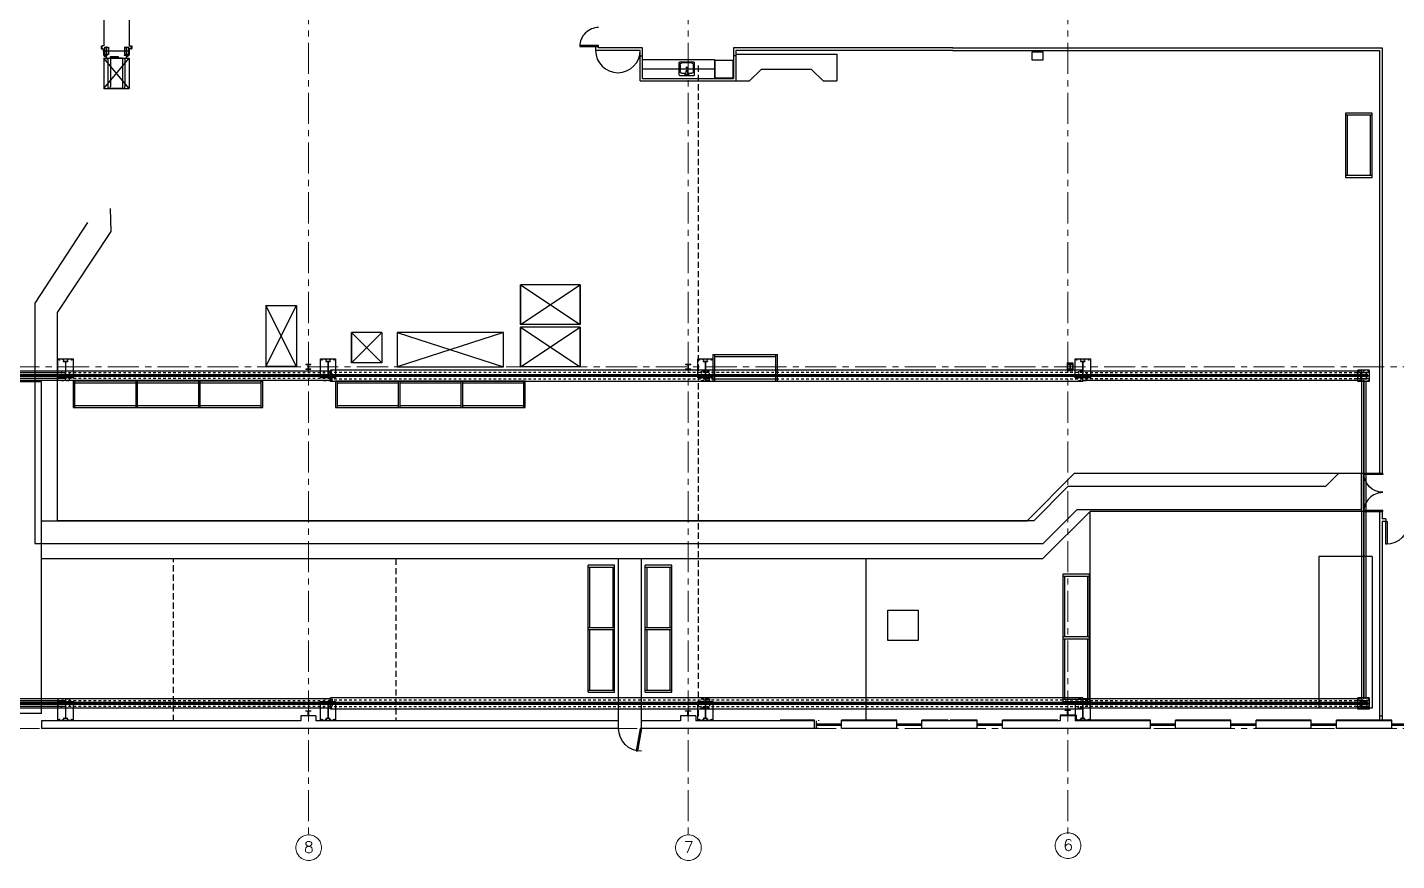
# Model space of a CAD drawing. Extents: x 159 to 306, y 156 to 232.
# Drawn here: x 188.7 to 243.7, y 156.3 to 189.8 of the extents above; entities that cross this region are included whole.
import ezdxf
from ezdxf.enums import TextEntityAlignment as Align

# ---------------------------------------------------------------- set-up
doc = ezdxf.new("R2010")
doc.units = 0
doc.header["$MEASUREMENT"] = 0
for name, pattern in [('CENTER', [2, 1.25, -0.25, 0.25, -0.25]), ('DASHED2', [0.375, 0.25, -0.125]), ('HIDDEN', [0.375, 0.25, -0.125]), ('HIDDEN2', [0.1875, 0.125, -0.0625])]:
    doc.linetypes.add(name, pattern=pattern)
doc.layers.get('DEFPOINTS').update_dxf_attribs({"color": 8})
for name, color, linetype in [('Ground_Building', 8, 'Continuous'), ('Ground_Load', 6, 'Continuous'), ('Ground_Machinery', 5, 'Continuous'), ('Ground_Ped_Walkway', 2, 'Continuous'), ('Ground_Rack', 200, 'Continuous'), ('Ground_Vehicle', 55, 'Continuous'), ('Ground_Vehicle_Outline', 7, 'Continuous')]:
    doc.layers.add(name, color=color, linetype=linetype)
doc.layers.add('Ground_Centerline', color=3, linetype='CENTER', lineweight=18)
doc.styles.add('ATT', font='txt')
doc.styles.add('LEROY', font='LEROY.SHX')
doc.styles.get("Standard").update_dxf_attribs({"font": 'simplex.shx'})

# ---------------------------------------------------------------- blocks, each defined once
blk = doc.blocks.new('COLUMNLGI')
for p, q in [((-4.5, 6.125), (4.5, 6.125)), ((-4.5, -6.125), (-4.5, 6.125)), ((-4.5, 5.625), (4.5, 5.625)), ((-4, -5.625), (-4, 5.625)), ((-4, 4), (4, 4)), ((-4, 3.5), (4, 3.5)), ((-0.25, -3.5), (-0.25, 3.5)), ((0.25, -3.5), (0.25, 3.5)), ((4, -5.625), (4, 5.625)), ((4.5, -6.125), (4.5, 6.125)), ((-4.5, -5.625), (4.5, -5.625)), ((-4.5, -6.125), (4.5, -6.125)), ((-4, -3.5), (4, -3.5)), ((-4, -4), (4, -4))]:
    blk.add_line(p, q)
blk = doc.blocks.new('DOOR')
for p, q in [((0, 0), (1.7, 0.3)), ((0, 0), (6.3, -35.5)), ((1.7, 0.3), (8, -35.1)), ((8, -35.1), (6.3, -35.5))]:
    blk.add_line(p, q)
blk.add_arc((0, 0), 36, 270, 360)
blk = doc.blocks.new('DOOR_36')
blk.add_lwpolyline([(0, 0), (1.75, 0), (1.75, 36), (0, 36)], close=True)
blk.add_arc((0, 0), 36, 0, 90)
at = {"layer": 'DEFPOINTS', "color": 214}
blk.add_point((18, 0), dxfattribs=at)
blk = doc.blocks.new('15PSNK03')
at = {"color": 0, "linetype": 'ByBlock'}
for p, q in [((0, 10.75), (0, -10.25)), ((20.5, 12.25), (1.5, 12.25)), ((2, -1.25), (2, 1.75)), ((9, 0.75), (3, 1.75)), ((4, 1.5), (4, 7.75)), ((7, 10.75), (17.5, 10.75)), ((9, -0.25), (9, 0.75)), ((20.5, 7.75), (20.5, -7.25)), ((22, -10.25), (22, 10.75)), ((1.5, -11.75), (20.5, -11.75)), ((3, -1.25), (9, -0.25)), ((4, -7.25), (4, -1)), ((17.5, -10.25), (7, -10.25))]:
    blk.add_line(p, q, dxfattribs=at)
for centre, radius in [((2.5, 2.75), 1), ((12, 0.25), 1.5), ((2.5, -2.25), 1)]:
    blk.add_circle(centre, radius, dxfattribs=at)
for centre, radius, start, end in [((1.5, 10.75), 1.5, 90, 180), ((7, 7.75), 3, 90, 180), ((17.5, 7.75), 3, 0, 90), ((20.5, 10.75), 1.5, 0, 90), ((1.5, -10.25), 1.5, 180, 270), ((7, -7.25), 3, 180, 270), ((17.5, -7.25), 3, 270, 0), ((20.5, -10.25), 1.5, 270, 0)]:
    blk.add_arc(centre, radius, start, end, dxfattribs=at)
at = {"color": 0, "linetype": 'ByBlock', "style": 'ATT'}
for tag, p, flags in [('ITEM', (0, -22), 3), ('ROOM_NUMBER', (0, -31), 1)]:
    blk.add_attdef(tag, p, '', height=6, dxfattribs=dict(at, flags=flags))
blk = doc.blocks.new('ARCIRC')
blk.add_circle((0.001, 0), 0.0942)
at = {"style": 'LEROY', "width": 0.5}
blk.add_attdef('XX', text='', height=0.0833, dxfattribs=at).set_placement((0.002, -0.038), align=Align.CENTER)
blk = doc.blocks.new('A$C49ED7957')
at = {"linetype": 'HIDDEN2', "ltscale": 0.375}
for p, q in [((-13, 0), (-13, 15)), ((-13, 15), (0, 15)), ((0, 0), (-13, 0)), ((0, 15), (0, 0))]:
    blk.add_line(p, q, dxfattribs=at)
blk = doc.blocks.new('A$C2DAA01D5')
at = {"linetype": 'HIDDEN2', "ltscale": 0.5}
for p, q in [((-18, -5), (-18, 5)), ((-18, 5), (0, 5)), ((0, -5), (0, 5)), ((-18, -5), (0, -5))]:
    blk.add_line(p, q, dxfattribs=at)
blk = doc.blocks.new('A$C63BC621E')
for p, q in [((-220.5, 15), (220.5, 15)), ((-220.5, 15), (-220.5, 0)), ((-220.5, 0), (220.5, 0)), ((220.5, 15), (220.5, 0))]:
    blk.add_line(p, q)
at = {"linetype": 'HIDDEN'}
for p, q in [((-220.5, 12), (220.5, 12)), ((-220.5, 3), (220.5, 3))]:
    blk.add_line(p, q, dxfattribs=at)
blk = doc.blocks.new('A$C20AA2884')
for p, q in [((-596.5625, 9), (0, 9)), ((-596.5625, 9), (-596.5625, -9)), ((0, -9), (0, 9)), ((-596.5625, -9), (0, -9))]:
    blk.add_line(p, q)
at = {"linetype": 'HIDDEN'}
for p, q in [((-596.5625, 5.25), (0, 5.25)), ((-596.5625, 5.25), (-596.5625, -5.25)), ((0, 5.25), (0, -5.25)), ((-596.5625, -5.25), (0, -5.25))]:
    blk.add_line(p, q, dxfattribs=at)
blk = doc.blocks.new('A$C46542F0A')
for p, q in [((0, 9), (592.5625, 9)), ((0, 9), (0, -9)), ((592.5625, -9), (592.5625, 9)), ((0, -9), (592.5625, -9))]:
    blk.add_line(p, q)
at = {"linetype": 'HIDDEN'}
for p, q in [((0, 5.25), (592.5625, 5.25)), ((0, 5.25), (0, -5.25)), ((592.5625, 5.25), (592.5625, -5.25)), ((0, -5.25), (592.5625, -5.25))]:
    blk.add_line(p, q, dxfattribs=at)
blk = doc.blocks.new('A$C5B852D99')
for p, q in [((0, 7.5), (389.6875, 7.5)), ((0, 7.5), (0, -7.5)), ((0, 4.5), (389.6875, 4.5)), ((389.6875, 7.5), (389.6875, -7.5)), ((0, -4.5), (389.6875, -4.5)), ((0, -7.5), (389.6875, -7.5))]:
    blk.add_line(p, q)
blk = doc.blocks.new('A$C13341B07')
for p, q in [((0, 7.5), (430.3125, 7.5)), ((0, 7.5), (0, -7.5)), ((430.3125, 7.5), (430.3125, -7.5)), ((0, -7.5), (430.3125, -7.5))]:
    blk.add_line(p, q)
at = {"linetype": 'HIDDEN'}
for p, q in [((0, 4.5), (430.3125, 4.5)), ((0, -4.5), (430.3125, -4.5))]:
    blk.add_line(p, q, dxfattribs=at)
blk = doc.blocks.new('A$C15F37442')
for p, q in [((-23, -15), (-23, 15)), ((-23, 15), (0, 15)), ((-15, 11.8), (-15, 11.3)), ((-8, 11.8), (-15, 11.8)), ((-12.4, 11.3), (-15, 11.3)), ((-11.7, -10.5), (-11.7, 10.5)), ((-11.3, -10.5), (-11.3, 10.5)), ((-8, 11.3), (-10.6, 11.3)), ((-8, 11.8), (-8, 11.3)), ((0, 15), (0, -15)), ((0, -15), (-23, -15)), ((-15, -11.8), (-15, -11.3)), ((-12.4, -11.3), (-15, -11.3)), ((-8, -11.8), (-15, -11.8)), ((-8, -11.3), (-10.6, -11.3)), ((-8, -11.8), (-8, -11.3))]:
    blk.add_line(p, q)
for points in [[(-12.4, 11.3, -0.105842), (-12.2, 11.3, -0.101238), (-11.9, 11.1, -0.095342), (-11.7, 10.8, -0.091554), (-11.7, 10.5, -0.091554)], [(-10.6, 11.3, 0.105842), (-10.8, 11.3, 0.101238), (-11.1, 11.1, 0.095342), (-11.3, 10.8, 0.091554), (-11.3, 10.5, 0.091554)], [(-12.4, -11.3, 0.105842), (-12.2, -11.3, 0.101238), (-11.9, -11.1, 0.095342), (-11.7, -10.8, 0.091554), (-11.7, -10.5, 0.091554)], [(-10.6, -11.3, -0.105842), (-10.8, -11.3, -0.101238), (-11.1, -11.1, -0.095342), (-11.3, -10.8, -0.091554), (-11.3, -10.5, -0.091554)]]:
    blk.add_lwpolyline(points, format="xyb")
for centre in [(-21.1, 13.5), (-14.7, 13.5), (-8.3, 13.5), (-1.9, 13.5), (-21.1, -13.5), (-14.7, -13.5), (-8.3, -13.5), (-1.9, -13.5)]:
    blk.add_circle(centre, 0.375)
blk = doc.blocks.new('A$C07874F11')
for p, q in [((-24, 15), (0, 15)), ((-24, -15), (-24, 15)), ((-15.5, 11.8), (-15.5, 11.3)), ((-8.5, 11.8), (-15.5, 11.8)), ((-12.9, 11.3), (-15.5, 11.3)), ((-12.2, -10.5), (-12.2, 10.5)), ((-11.8, -10.5), (-11.8, 10.5)), ((-8.5, 11.3), (-11.1, 11.3)), ((-8.5, 11.8), (-8.5, 11.3)), ((0, 15), (0, -15)), ((0, -15), (-24, -15)), ((-15.5, -11.8), (-15.5, -11.3)), ((-12.9, -11.3), (-15.5, -11.3)), ((-8.5, -11.8), (-15.5, -11.8)), ((-8.5, -11.3), (-11.1, -11.3)), ((-8.5, -11.8), (-8.5, -11.3))]:
    blk.add_line(p, q)
for points in [[(-12.9, 11.3, -0.105842), (-12.7, 11.3, -0.101238), (-12.4, 11.1, -0.095342), (-12.2, 10.8, -0.091554), (-12.2, 10.5, -0.091554)], [(-11.1, 11.3, 0.105842), (-11.3, 11.3, 0.101238), (-11.6, 11.1, 0.095342), (-11.8, 10.8, 0.091554), (-11.8, 10.5, 0.091554)], [(-12.9, -11.3, 0.105842), (-12.7, -11.3, 0.101238), (-12.4, -11.1, 0.095342), (-12.2, -10.8, 0.091554), (-12.2, -10.5, 0.091554)], [(-11.1, -11.3, -0.105842), (-11.3, -11.3, -0.101238), (-11.6, -11.1, -0.095342), (-11.8, -10.8, -0.091554), (-11.8, -10.5, -0.091554)]]:
    blk.add_lwpolyline(points, format="xyb")
for centre in [(-21.6, 13.5), (-15.2, 13.5), (-8.8, 13.5), (-2.4, 13.5), (-21.6, -13.5), (-15.2, -13.5), (-8.8, -13.5), (-2.4, -13.5)]:
    blk.add_circle(centre, 0.375)
blk = doc.blocks.new('A$C6856056F')
for p, q in [((0, -18), (0, 0)), ((0, 0), (18, 0)), ((18, 0), (18, -18)), ((0, -18), (18, -18))]:
    blk.add_line(p, q)
for centre in [(1.5, -1.5), (1.5, -9), (1.5, -16.5), (9, -1.5), (9, -16.5), (16.5, -1.5), (16.5, -9), (16.5, -16.5)]:
    blk.add_circle(centre, 0.375)
blk = doc.blocks.new('*U41')
for p, q in [((3.2, 23.8), (3.2, 19.5)), ((3.4, 23.8), (3.4, 22.1)), ((7.9, 24.1), (3.6, 24.1)), ((7.9, 23.9), (3.6, 23.9)), ((4.5, 22.4), (3.6, 22.4)), ((4.5, 22.4), (4.5, 22.4)), ((4.5, 22.4), (4.5, 22.4)), ((4.5, 22.4), (4.5, 22.4)), ((4.5, 22.4), (4.5, 22.4)), ((4.5, 22.4), (4.5, 22.4)), ((4.5, 22.4), (4.5, 22.4)), ((4.8, 23.9), (4.6, 22.4)), ((4.5, 22.4), (4.5, 22.4)), ((4.5, 22.4), (4.5, 22.4)), ((4.6, 22.4), (4.6, 22.4)), ((4.6, 22.4), (4.6, 22.4)), ((4.6, 22.4), (4.6, 22.4)), ((6.4, 23.9), (6.4, 23.7)), ((6.4, 23.7), (6.6, 22.4)), ((6.7, 22.4), (6.6, 22.4)), ((7.9, 22.4), (6.7, 22.4)), ((6.7, 22.4), (6.7, 22.4)), ((6.7, 22.4), (6.7, 22.4)), ((6.7, 22.4), (6.7, 22.4)), ((6.7, 22.4), (6.7, 22.4)), ((6.7, 22.4), (6.7, 22.4)), ((6.7, 22.4), (6.7, 22.4)), ((6.7, 22.4), (6.7, 22.4)), ((6.7, 22.4), (6.7, 22.4)), ((7.9, 23.9), (7.9, 24.1)), ((7.9, 20), (7.9, 22.4)), ((-59.8, 12.2), (-59.8, 10.9)), ((-59.3, 12.8), (-58.7, 13.1)), ((-58.7, 10), (-59.3, 10.3)), ((-11.7, 13.5), (-56.4, 13.5)), ((-11.7, 9.6), (-56.4, 9.6)), ((-11.4, 15.3), (-13.4, 15.3)), ((-13.4, 14.3), (-13.4, 15.3)), ((-11.4, 14.3), (-13.4, 14.3)), ((-11.4, 15.5), (-11.3, 15.5)), ((-11.4, 15.5), (-11.4, 15.3)), ((-11.4, 14.3), (-11.4, 14.3)), ((-11.4, 14.3), (-11.4, 14)), ((-11.4, 14.3), (-11.4, 14.3)), ((-11.4, 14), (-11.4, 13.9)), ((-11, 13.9), (-11.4, 13.9)), ((-11.2, 15.5), (-11.3, 15.5)), ((-11.3, 15.5), (-11.3, 15.5)), ((-11.2, 15.7), (-10.8, 15.7)), ((-11.2, 15.7), (-11.2, 15.6)), ((-11.2, 15.6), (-11.2, 15.6)), ((-11.2, 15.6), (-11.2, 15.5)), ((-11, 9.2), (-9.1, 9.2)), ((-10.8, 15.6), (-10.8, 15.7)), ((-10.8, 15.6), (-10.8, 15.6)), ((-10.8, 15.6), (-10.8, 15.5)), ((-10.8, 15.5), (-10.8, 15.5)), ((-10.8, 15.5), (-9.1, 15.5)), ((-10.8, 15.5), (-10.8, 15.5)), ((-8.7, 17.5), (-9.1, 17.5)), ((-9.1, 17.5), (-9.1, 15.5)), ((-9.1, 9.2), (-9.1, -2.8)), ((-8.7, 18.8), (-8.7, 18.6)), ((-8.6, 18.8), (-8.7, 18.8)), ((-8.7, 18.5), (-8.7, 18.6)), ((-8.7, 18.6), (-8.7, 18.6)), ((-8.7, 18.5), (-8.7, 18.5)), ((-8.7, 17.5), (-8.7, 18.5)), ((-8.6, 19.2), (-7.6, 19.2)), ((-8.6, 19.2), (-8.6, 18.8)), ((-8.6, 18.8), (-8.6, 18.8)), ((-8.6, 18.8), (-8.6, 18.8)), ((-7.7, 18.8), (-7.6, 18.8)), ((-7.6, 18.8), (-7.7, 18.8)), ((-7.7, 18.8), (-7.7, 18.8)), ((-7.6, 18.8), (-7.6, 19.2)), ((-7.6, 18.8), (-7.6, 18.6)), ((-7.6, 18.6), (-7.4, 18.6)), ((-7.2, 18.4), (-7.2, 14.7)), ((-7.1, 14.6), (-6.8, 14.4)), ((-6.8, 20), (3.2, 20)), ((-6.8, 20), (-6.8, 19.5)), ((3.2, 19.5), (-6.8, 19.5)), ((-6.8, 19.5), (-6.8, 14.4)), ((-6.1, 13.5), (-6.1, 13.5)), ((-5.9, 18.7), (-5.9, 16)), ((-5.9, 12.8), (-5.9, 15.4)), ((5.6, 18.9), (-5.7, 18.9)), ((-5.7, 15.8), (5.6, 15.8)), ((5.6, 15.7), (-5.7, 15.7)), ((5.6, 12.5), (-5.7, 12.5)), ((-1.3, 19), (-1.3, 19.5)), ((-1.3, 19), (1.2, 19)), ((-0.9, 20.2), (0, 20.2)), ((-0.9, 20.2), (-0.9, 20)), ((-0.9, 19), (-0.9, 18.9)), ((-0.9, 15.7), (-0.9, 15.8)), ((0, 20.2), (0.9, 20.2)), ((0, 20.1), (0, 20.2)), ((0, 20.1), (0, 20.2)), ((0, 20.1), (0, 20.1)), ((0, 20.1), (0, -20.1)), ((0.9, 20.2), (0.9, 20)), ((0.9, 19), (0.9, 18.9)), ((0.9, 15.7), (0.9, 15.8)), ((1.2, 19), (1.2, 19.5)), ((5.9, 18.7), (5.9, 16)), ((5.9, 15.4), (5.9, 12.8)), ((61, 20), (7.9, 20)), ((7.9, 19.6), (7.9, 19.6)), ((54.6, 1.2), (54.6, -1.2)), ((55.1, 0.3), (55.1, -0.3)), ((55.4, 2), (55.4, 2)), ((55.4, 2), (55.4, 2)), ((55.4, 2), (55.4, 2)), ((55.4, 2), (55.4, 2)), ((56.6, 2.1), (56.6, 2.1)), ((57.6, 1.4), (57.6, 1.4)), ((58, 1), (58, 1)), ((58.1, -0.3), (58.1, 0.3)), ((58.7, 1.1), (58.7, 1.1)), ((58.7, 1.1), (58.7, 1.1)), ((58.7, 0.9), (58.7, 0.9)), ((58.7, 0.5), (58.7, 0.5)), ((58.7, 0.5), (58.7, 0.5)), ((58.7, -0.3), (58.7, 0.3)), ((58.7, 0.3), (58.7, -0.3)), ((58.7, 0), (58.7, 0)), ((61, 19.8), (61, 20)), ((61, 19.8), (61.1, 19.8)), ((61.1, 19.9), (61.1, 19.8)), ((62.3, 19.9), (61.3, 20)), ((-59.8, -10.9), (-59.8, -12.2)), ((-59.3, -10.3), (-58.7, -10)), ((-58.7, -13.1), (-59.3, -12.8)), ((-11.7, -9.6), (-56.4, -9.6)), ((-11.7, -13.5), (-56.4, -13.5)), ((-11.4, -14.4), (-11.7, -14.4)), ((-11.7, -14.4), (-11.7, -15.4)), ((-11.4, -15.4), (-11.7, -15.4)), ((-11.5, -5.8), (-11.5, -3.3)), ((-11.4, -8.8), (-11.4, -6.9)), ((-11.4, -6.9), (-11.4, -7.3)), ((-11.4, -8.4), (-11.4, -7.5)), ((-11.4, -8.7), (-11.4, -8.8)), ((-11.4, -8.8), (-11.4, -9)), ((-11.4, -9), (-11.4, -8.8)), ((-11.1, -9), (-11.4, -9)), ((-11, -13.9), (-11.4, -13.9)), ((-11.4, -14), (-11.4, -13.9)), ((-11.4, -14), (-11.4, -14.4)), ((-11.4, -15.4), (-11.4, -15.5)), ((-11.3, -15.5), (-11.4, -15.5)), ((-11.3, -15.6), (-11.3, -15.5)), ((-11.3, -15.6), (-11.2, -15.6)), ((-11.2, -15.6), (-11.2, -15.6)), ((-11.2, -15.6), (-11.2, -15.8)), ((-11.2, -15.6), (-11.2, -15.6)), ((-10.8, -15.8), (-11.2, -15.8)), ((-11.1, -9), (-11.1, -9.2)), ((-11, -2.8), (-10.9, -2.8)), ((-10.9, -6.3), (-11, -6.3)), ((-10.9, -2.6), (-10.9, -2.8)), ((-10.8, -2.6), (-10.9, -2.6)), ((-10.9, -6.3), (-10.9, -6.4)), ((-10.7, -2.6), (-10.8, -2.6)), ((-10.8, -2.6), (-10.8, -2.6)), ((-10.8, -15.6), (-10.8, -15.5)), ((-9.1, -15.5), (-10.8, -15.5)), ((-10.8, -15.6), (-10.8, -15.8)), ((-10.8, -15.6), (-10.8, -15.6)), ((-10.8, -15.6), (-10.8, -15.6)), ((-10.8, -15.6), (-10.8, -15.6)), ((-10.7, -2.4), (-10.4, -2.4)), ((-10.7, -2.4), (-10.7, -2.5)), ((-10.7, -2.5), (-10.7, -2.5)), ((-10.7, -2.5), (-10.7, -2.5)), ((-10.7, -2.5), (-10.7, -2.6)), ((-10.7, -2.5), (-10.7, -2.5)), ((-10.4, -2.5), (-10.4, -2.4)), ((-10.4, -2.5), (-10.4, -2.5)), ((-10.4, -2.5), (-10.4, -2.5)), ((-10.4, -2.5), (-10.4, -2.6)), ((-10.4, -2.5), (-10.4, -2.5)), ((-10.3, -2.6), (-10.4, -2.6)), ((-10.3, -2.6), (-10.3, -2.6)), ((-9.4, -2.6), (-10.3, -2.6)), ((-9.1, -2.8), (-9.2, -2.8)), ((-9.1, -17.5), (-9.1, -15.4)), ((-9.1, -15.4), (-9.1, -15.5)), ((-9.1, -15.4), (-9.1, -15.4)), ((-8.7, -17.5), (-9.1, -17.5)), ((-8.7, -17.5), (-8.7, -18.5)), ((-8.7, -18.5), (-7.5, -18.5)), ((-7.5, -17.5), (-7.8, -17.5)), ((-7.5, -17.8), (-7.8, -17.5)), ((-7.5, -12.6), (-6.8, -12.3)), ((-7.5, -17.5), (-7.5, -12.6)), ((-7.5, -18.5), (-7.5, -17.8)), ((-6.8, -12.3), (-6.8, -19.5)), ((-6.8, -19.5), (-6.8, -20)), ((-6.8, -19.5), (3.2, -19.5)), ((3.2, -20), (-6.8, -20)), ((-5.9, -12.8), (-5.9, -15.4)), ((-5.9, -18.7), (-5.9, -16)), ((5.6, -12.5), (-5.7, -12.5)), ((-5.7, -15.7), (5.6, -15.7)), ((5.6, -15.8), (-5.7, -15.8)), ((5.6, -18.9), (-5.7, -18.9)), ((-1.3, -19), (-1.3, -19.5)), ((1.2, -19), (-1.3, -19)), ((-0.9, -15.8), (-0.9, -15.7)), ((-0.9, -19), (-0.9, -18.9)), ((-0.9, -20.2), (-0.9, -20)), ((0, -20.2), (-0.9, -20.2)), ((0, -20.1), (0, -20.2)), ((0, -20.1), (0, -20.2)), ((0, -20.1), (0, -20.1)), ((0.9, -20.2), (0, -20.2)), ((0.9, -15.8), (0.9, -15.7)), ((0.9, -19), (0.9, -18.9)), ((0.9, -20.2), (0.9, -20)), ((1.2, -19), (1.2, -19.5)), ((3.2, -23.8), (3.2, -19.5)), ((5.9, -12.8), (5.9, -15.4)), ((5.9, -16), (5.9, -18.7)), ((7.9, -20), (7.9, -20)), ((7.9, -20), (7.9, -22.4)), ((61, -20), (7.9, -20)), ((55.4, -2), (55.4, -2)), ((55.4, -2), (55.4, -2)), ((55.4, -2), (55.4, -2)), ((55.4, -2), (55.4, -2)), ((56.6, -2.1), (56.6, -2.1)), ((57.6, -1.4), (57.6, -1.4)), ((58, -1), (58, -1)), ((58.7, -1.1), (58.7, -1.1)), ((58.7, -1.1), (58.7, -1.1)), ((61, -19.8), (61, -20)), ((61.1, -19.8), (61, -19.8)), ((61.1, -19.8), (61.1, -19.9)), ((61.1, -19.8), (61.1, -19.8)), ((61.3, -20), (62.3, -19.9)), ((3.4, -23.8), (3.4, -22.1)), ((4.5, -22.4), (3.6, -22.4)), ((7.9, -23.9), (3.6, -23.9)), ((7.9, -24.1), (3.6, -24.1)), ((4.5, -22.4), (4.5, -22.4)), ((4.5, -22.4), (4.5, -22.4)), ((4.5, -22.4), (4.5, -22.4)), ((4.5, -22.4), (4.5, -22.4)), ((4.6, -22.4), (4.8, -23.9)), ((4.6, -22.4), (4.6, -22.4)), ((6.4, -23.7), (6.6, -22.4)), ((6.4, -23.9), (6.4, -23.7)), ((6.7, -22.4), (6.6, -22.4)), ((6.7, -22.4), (6.7, -22.4)), ((7.9, -22.4), (6.7, -22.4)), ((7.9, -23.9), (7.9, -24.1))]:
    blk.add_line(p, q)
at = {"color": 6}
for p, q in [((-59.8, -20), (-11.8, 20)), ((-59.8, 20), (-11.8, -20))]:
    blk.add_line(p, q, dxfattribs=at)
for points in [[(4.6, 22.4), (4.6, 22.4), (4.5, 22.4), (4.5, 22.4)], [(6.7, 22.4), (6.7, 22.4), (6.7, 22.4)], [(58.7, 0.9), (58.7, 0.9), (58.7, 0.9)], [(58.7, 0.9), (58.7, 0.9), (58.7, 0.9), (58.7, 0.9)], [(58.7, 0.5), (58.7, 0.5), (58.7, 0.5)], [(58.7, 0.5), (58.7, 0.5), (58.7, 0.5), (58.7, 0.5), (58.7, 0.5)], [(4.5, -22.4), (4.5, -22.4), (4.6, -22.4), (4.6, -22.4), (4.6, -22.4), (4.6, -22.4)], [(4.5, -22.4), (4.5, -22.4), (4.5, -22.4)], [(6.7, -22.4), (6.7, -22.4), (6.7, -22.4), (6.7, -22.4), (6.7, -22.4), (6.7, -22.4), (6.7, -22.4)]]:
    blk.add_lwpolyline(points)
for centre, radius, start, end in [((3.6, 23.8), 0.375, 90, 180), ((3.6, 23.8), 0.188, 90, 180), ((3.6, 22.1), 0.25, 90, 180), ((-59.1, 12.2), 0.669, 112.249, 180), ((-59.1, 10.9), 0.669, 180, 247.751), ((-56.4, 7.6), 5.91, 90, 112.249), ((-56.4, 15.5), 5.91, 247.751, 270), ((-11, 13.2), 0.75, 90, 152.7415), ((-11, 9.9), 0.74, 206.7973, 270.3136), ((-7.4, 18.4), 0.26, 0, 90), ((-5.7, 18.7), 0.25, 90, 180), ((-5.7, 16), 0.25, 180, 270), ((-5.7, 15.4), 0.25, 90, 180), ((-5.7, 12.8), 0.25, 180, 270), ((5.6, 18.7), 0.25, 0, 90), ((5.6, 16), 0.25, 270, 0), ((5.6, 15.4), 0.25, 0, 90), ((5.6, 12.8), 0.25, 270, 0), ((57.1, 0.3), 1.97, 158.2147, 180), ((55.8, 0.8), 0.59, 103.9542, 158.2152), ((56.6, -5.8), 7.87, 81.1189, 98.8741), ((56.6, -5.8), 7.87, 81.114, 98.8742), ((56.6, -2.4), 3.94, 76.0452, 103.9548), ((57.7, 1), 0.987, 55.6486, 81.1387), ((57.7, 1), 0.983, 55.446, 81.1104), ((56.2, 0.3), 1.97, 360, 21.7853), ((57.7, 1), 0.99, 6.4466, 15.5245), ((57.7, 1), 0.978, 6.076, 15.2596), ((57.7, 1), 0.984, 6.0156, 6.4393), ((50.8, 0.3), 7.87, 5.4208, 6.0155), ((50.8, 0.3), 7.87, 5.4203, 6.0151), ((50.8, 0.3), 7.87, 4.7362, 5.4203), ((50.8, 0.3), 7.87, 3.4743, 5.4208), ((50.8, 0.3), 7.87, 3.4741, 4.2772), ((50.8, 0.3), 7.87, 4.4468, 4.7361), ((50.8, 0.3), 7.87, 4.2773, 4.4467), ((50.8, 0.3), 7.88, 2.552, 3.4743), ((50.8, 0.3), 7.88, 2.5517, 3.4741), ((50.8, 0.3), 7.88, 1.5783, 2.552), ((50.8, 0.3), 7.88, 1.7356, 2.5517), ((50.8, 0.3), 7.88, 1.3165, 1.5782), ((50.8, 0.3), 7.87, 0.6064, 1.5783), ((50.8, 0.3), 7.87, 0.6063, 1.3165), ((50.8, 0.3), 7.87, 0.0002, 0.6064), ((50.8, 0.3), 7.87, 0.0002, 0.6063), ((61.3, 19.9), 0.13, 87, 180), ((62.1, 16.4), 3.5, 16.9201, 87), ((8.1, 0), 60, 343.0799, 16.9201), ((-59.1, -10.9), 0.669, 112.249, 180), ((-59.1, -12.2), 0.669, 180, 247.751), ((-56.4, -15.5), 5.91, 90, 112.249), ((-56.4, -7.6), 5.91, 247.751, 270), ((-11, -9.9), 0.75, 99.4513, 152.7415), ((-11, -13.2), 0.75, 207.326, 270), ((-11, -3.3), 0.5, 90, 180), ((-11, -5.8), 0.5, 180, 270), ((-10.9, -6.9), 0.503, 96.246, 179.8579), ((-9.4, -2.9), 0.24, 30.1396, 90), ((-5.7, -12.8), 0.25, 90, 180), ((-5.7, -15.4), 0.25, 180, 270), ((-5.7, -16), 0.25, 90, 180), ((-5.7, -18.7), 0.25, 180, 270), ((5.6, -12.8), 0.25, 0, 90), ((5.6, -15.4), 0.25, 270, 0), ((5.6, -16), 0.25, 0, 90), ((5.6, -18.7), 0.25, 270, 0), ((57.1, -0.3), 1.97, 180, 201.7853), ((55.8, -0.8), 0.59, 201.7848, 256.0458), ((56.6, 5.8), 7.87, 261.1259, 278.8811), ((56.6, 5.8), 7.87, 261.1258, 278.886), ((56.6, 2.4), 3.94, 256.0452, 283.9548), ((57.7, -1), 0.987, 278.8619, 303.9999), ((57.7, -1), 0.983, 278.8893, 304.2027), ((56.2, -0.3), 1.97, 338.2147, 0), ((57.7, -1), 0.99, 344.4404, 353.5531), ((57.7, -1), 0.978, 344.705, 353.9239), ((50.8, -0.3), 7.87, 353.9847, 359.9997), ((50.8, -0.3), 7.87, 353.9849, 0), ((57.7, -1), 0.984, 353.5607, 353.9844), ((61.3, -19.9), 0.13, 180, 273), ((62.1, -16.4), 3.5, 273, 343.0799), ((3.6, -23.8), 0.375, 180, 270), ((3.6, -22.1), 0.25, 180, 270), ((3.6, -23.8), 0.188, 180, 270)]:
    blk.add_arc(centre, radius, start, end)
for points, knots in [([(-7.2, 14.7), (-7.2, 14.7), (-7.2, 14.7), (-7.2, 14.6), (-7.1, 14.6), (-7.1, 14.6), (-7.1, 14.6), (-7.1, 14.6)], [0, 0, 0, 0, 0.189457, 0.298383, 0.419392, 0.695352, 1, 1, 1, 1]), ([(54.6, 1.1), (54.6, 1.2), (54.6, 1.3), (54.7, 1.4), (54.8, 1.6), (54.9, 1.7), (55, 1.8), (55.1, 1.9), (55.3, 2), (55.4, 2), (55.4, 2)], [0, 0, 0, 0, 0.125813, 0.251448, 0.37686, 0.501999, 0.626855, 0.75144, 0.875802, 1, 1, 1, 1]), ([(54.6, 1.1), (54.6, 1.2), (54.6, 1.3), (54.7, 1.4), (54.8, 1.6), (54.9, 1.7), (55, 1.8), (55.1, 1.9), (55.3, 2), (55.4, 2), (55.4, 2)], [0, 0, 0, 0, 0.125812, 0.251442, 0.376853, 0.501994, 0.626854, 0.751443, 0.875805, 1, 1, 1, 1]), ([(57.6, 1.4), (57.6, 1.4), (57.7, 1.3), (57.8, 1.3), (57.9, 1.2), (58, 1.1), (58, 1)], [0, 0, 0, 0, 0.250012, 0.5, 0.749988, 1, 1, 1, 1]), ([(58.3, 1.8), (58.3, 1.8), (58.4, 1.7), (58.5, 1.6), (58.6, 1.4), (58.6, 1.3), (58.6, 1.3)], [0, 0, 0, 0, 0.249126, 0.498862, 0.749189, 1, 1, 1, 1]), ([(55.4, -2), (55.4, -2), (55.3, -2), (55.1, -1.9), (55, -1.8), (54.9, -1.7), (54.8, -1.6), (54.7, -1.4), (54.6, -1.3), (54.6, -1.2), (54.6, -1.1)], [0, 0, 0, 0, 0.124197, 0.248558, 0.373144, 0.498001, 0.623142, 0.748555, 0.874189, 1, 1, 1, 1]), ([(55.4, -2), (55.4, -2), (55.3, -2), (55.1, -1.9), (55, -1.8), (54.9, -1.7), (54.8, -1.6), (54.7, -1.4), (54.6, -1.3), (54.6, -1.2), (54.6, -1.1)], [0, 0, 0, 0, 0.124195, 0.248557, 0.373146, 0.498006, 0.623148, 0.748559, 0.874188, 1, 1, 1, 1]), ([(58, -1), (58, -1.1), (57.9, -1.2), (57.8, -1.3), (57.7, -1.3), (57.6, -1.4), (57.6, -1.4)], [0, 0, 0, 0, 0.250012, 0.5, 0.749988, 1, 1, 1, 1]), ([(58.6, -1.3), (58.6, -1.3), (58.6, -1.4), (58.5, -1.6), (58.4, -1.7), (58.3, -1.8), (58.2, -1.8)], [0, 0, 0, 0, 0.25082, 0.501149, 0.750882, 1, 1, 1, 1])]:
    blk.add_open_spline(points, degree=3, knots=knots)
at = {"layer": 'Ground_Vehicle_Outline', "color": 6}
for p, q in [((-11.8, 20), (-59.8, 20)), ((-59.8, 20), (-59.8, -20)), ((-11.8, 20), (-11.8, -20)), ((-11.8, -20), (-59.8, -20))]:
    blk.add_line(p, q, dxfattribs=at)
at = {"layer": 'Ground_Vehicle_Outline'}
for p, q in [((-59.8, -9.6), (-59.8, 9.9)), ((-11.8, -9.6), (-11.8, 9.9))]:
    blk.add_line(p, q, dxfattribs=at)

msp = doc.modelspace()

# ---------------------------------------------------------------- linework, layer by layer
at = {"layer": 'Ground_Building'}
for p, q in [((211.544, 189.006), (211.544, 188.846)), ((211.645, 189.006), (211.544, 189.006)), ((213.335, 188.846), (211.544, 188.846)), ((211.645, 189.006), (211.645, 188.947)), ((213.424, 188.947), (211.645, 188.947)), ((213.335, 187.627), (213.335, 188.846)), ((213.335, 188.625), (213.424, 188.625)), ((213.424, 187.716), (213.424, 188.935)), ((225.886, 188.947), (217.081, 188.947)), ((217.081, 188.947), (217.081, 187.716)), ((217.17, 188.625), (217.081, 188.625)), ((225.886, 188.846), (217.17, 188.846)), ((217.17, 188.846), (217.17, 187.627)), ((217.17, 188.693), (221.234, 188.693)), ((221.234, 188.693), (221.234, 187.627)), ((225.88, 188.947), (243.127, 188.947)), ((225.88, 188.845), (243.025, 188.845)), ((229.057, 188.769), (229.057, 188.464)), ((229.515, 188.769), (229.057, 188.769)), ((229.098, 188.769), (229.098, 188.845)), ((229.462, 188.769), (229.462, 188.845)), ((229.515, 188.464), (229.515, 188.769)), ((243.025, 188.845), (243.025, 171.861)), ((243.127, 188.947), (243.127, 171.861)), ((213.424, 188.478), (216.319, 188.478)), ((216.319, 188.097), (213.424, 188.097)), ((216.319, 188.478), (216.319, 187.716)), ((218.186, 188.084), (217.729, 187.627)), ((220.218, 188.084), (218.186, 188.084)), ((220.218, 188.084), (220.675, 187.627)), ((229.057, 188.464), (229.515, 188.464)), ((213.335, 187.627), (217.729, 187.627)), ((213.424, 187.716), (217.081, 187.716)), ((220.675, 187.627), (221.234, 187.627)), ((199.912, 176.248), (200.115, 176.248)), ((199.912, 176.248), (199.912, 176.236)), ((199.912, 176.236), (200.115, 176.236)), ((199.912, 176.058), (200.115, 176.058)), ((199.912, 176.058), (199.912, 176.045)), ((199.912, 176.045), (200.115, 176.045)), ((200.007, 176.236), (200.007, 176.058)), ((200.02, 176.236), (200.02, 176.058)), ((200.115, 176.236), (200.115, 176.248)), ((200.115, 176.045), (200.115, 176.058)), ((215.159, 176.248), (215.159, 176.236)), ((215.159, 176.248), (215.362, 176.248)), ((215.159, 176.236), (215.362, 176.236)), ((215.159, 176.058), (215.159, 176.045)), ((215.159, 176.058), (215.362, 176.058)), ((215.159, 176.045), (215.362, 176.045)), ((215.254, 176.236), (215.254, 176.058)), ((215.267, 176.236), (215.267, 176.058)), ((215.362, 176.236), (215.362, 176.248)), ((215.362, 176.045), (215.362, 176.058)), ((189.295, 175.537), (185.638, 175.537)), ((189.295, 162.228), (189.295, 175.537)), ((218.771, 175.562), (218.847, 175.562)), ((231.104, 175.78), (233.763, 175.78)), ((230.764, 171.861), (228.867, 169.963)), ((243.127, 171.861), (230.764, 171.861)), ((242.29, 170.418), (242.29, 171.861)), ((189.295, 169.963), (228.867, 169.963)), ((231.396, 170.337), (229.498, 168.439)), ((231.396, 162.432), (231.396, 170.337)), ((243.127, 170.337), (231.396, 170.337)), ((243.025, 170.337), (243.025, 161.955)), ((243.127, 170.337), (243.127, 170.032)), ((243.279, 170.032), (243.127, 170.032)), ((243.279, 169.93), (243.127, 169.93)), ((243.127, 169.93), (243.127, 161.955)), ((243.279, 170.032), (243.279, 169.93)), ((189.295, 168.439), (229.498, 168.439)), ((212.467, 161.619), (212.467, 168.439)), ((213.381, 161.619), (213.381, 168.439)), ((222.389, 168.439), (222.389, 161.955)), ((242.721, 168.531), (240.587, 168.531)), ((240.587, 168.531), (240.587, 162.435)), ((242.721, 168.531), (242.721, 162.435)), ((189.295, 162.228), (185.638, 162.228)), ((242.721, 162.435), (240.587, 162.435)), ((199.709, 161.924), (189.295, 161.924)), ((189.295, 161.924), (189.295, 161.619)), ((200.318, 162.127), (199.709, 162.127)), ((199.709, 162.127), (199.709, 161.924)), ((200.318, 162.127), (200.318, 161.924)), ((212.467, 161.924), (200.318, 161.924)), ((214.956, 161.924), (213.381, 161.924)), ((215.565, 162.127), (214.956, 162.127)), ((214.956, 162.127), (214.956, 161.924)), ((215.565, 162.127), (215.565, 161.924)), ((220.332, 161.924), (215.565, 161.924)), ((220.332, 161.955), (218.954, 161.955)), ((220.332, 161.619), (220.332, 161.955)), ((220.409, 161.621), (220.409, 161.924)), ((221.418, 161.798), (220.409, 161.798)), ((221.418, 161.747), (220.409, 161.747)), ((220.5, 161.955), (220.5, 161.924)), ((221.257, 161.781), (221.257, 161.749)), ((223.638, 161.955), (221.418, 161.955)), ((221.418, 161.621), (221.418, 161.955)), ((223.638, 161.924), (221.418, 161.924)), ((223.638, 161.621), (223.638, 161.955)), ((224.647, 161.798), (223.638, 161.798)), ((224.647, 161.747), (223.638, 161.747)), ((224.508, 161.781), (224.508, 161.749)), ((224.647, 161.621), (224.647, 161.955)), ((225.694, 161.955), (224.647, 161.955)), ((226.867, 161.924), (224.647, 161.924)), ((226.867, 161.955), (225.783, 161.955)), ((226.867, 161.621), (226.867, 161.955)), ((227.877, 161.798), (226.867, 161.798)), ((227.877, 161.747), (226.867, 161.747)), ((227.759, 161.781), (227.759, 161.749)), ((227.877, 161.621), (227.877, 161.955)), ((230.107, 161.955), (227.877, 161.955)), ((230.198, 161.924), (227.877, 161.924)), ((230.835, 162.157), (230.195, 162.157)), ((230.803, 162.126), (230.198, 162.126)), ((230.198, 162.126), (230.198, 161.924)), ((233.821, 161.924), (230.803, 161.924)), ((233.821, 161.955), (230.835, 161.955)), ((233.821, 161.621), (233.821, 161.955)), ((234.83, 161.798), (233.821, 161.798)), ((234.83, 161.747), (233.821, 161.747)), ((234.83, 161.621), (234.83, 161.955)), ((237.051, 161.955), (234.83, 161.955)), ((237.051, 161.924), (234.83, 161.924)), ((237.051, 161.621), (237.051, 161.955)), ((238.06, 161.798), (237.051, 161.798)), ((238.06, 161.747), (237.051, 161.747)), ((238.06, 161.621), (238.06, 161.955)), ((240.28, 161.955), (238.06, 161.955)), ((240.28, 161.924), (238.06, 161.924)), ((240.28, 161.621), (240.28, 161.955)), ((241.289, 161.798), (240.28, 161.798)), ((241.289, 161.747), (240.28, 161.747)), ((241.289, 161.621), (241.289, 161.955)), ((243.509, 161.955), (241.289, 161.955)), ((243.509, 161.924), (241.289, 161.924)), ((243.509, 161.621), (243.509, 161.955)), ((244.518, 161.798), (243.509, 161.798)), ((244.518, 161.747), (243.509, 161.747)), ((212.467, 161.619), (189.295, 161.619)), ((220.332, 161.619), (213.381, 161.619)), ((220.5, 161.621), (220.332, 161.621)), ((223.638, 161.621), (221.418, 161.621)), ((226.867, 161.621), (224.647, 161.621)), ((233.821, 161.621), (227.877, 161.621)), ((237.051, 161.621), (234.83, 161.621)), ((240.28, 161.621), (238.06, 161.621)), ((243.509, 161.621), (241.289, 161.621))]:
    msp.add_line(p, q, dxfattribs=at)
at = {"layer": 'Ground_Building', "linetype": 'DASHED2'}
for p, q in [((215.66, 188.236), (215.66, 161.924)), ((194.591, 161.924), (194.591, 168.439)), ((203.529, 168.439), (203.529, 161.924))]:
    msp.add_line(p, q, dxfattribs=at)
at = {"layer": 'Ground_Building'}
for points in [[(217.055, 188.448), (217.055, 187.736), (216.344, 187.736), (216.344, 188.448)], [(224.498, 165.148), (223.279, 165.148), (223.279, 166.368), (224.498, 166.368)], [(200.115, 162.319), (199.912, 162.319), (199.912, 162.332), (200.115, 162.332)], [(200.02, 162.142), (200.007, 162.142), (200.007, 162.319), (200.02, 162.319)], [(215.362, 162.319), (215.159, 162.319), (215.159, 162.332), (215.362, 162.332)], [(215.267, 162.142), (215.254, 162.142), (215.254, 162.319), (215.267, 162.319)], [(230.602, 162.348), (230.399, 162.348), (230.399, 162.36), (230.602, 162.36)], [(230.507, 162.17), (230.494, 162.17), (230.494, 162.348), (230.507, 162.348)], [(200.115, 162.129), (199.912, 162.129), (199.912, 162.142), (200.115, 162.142)], [(215.362, 162.129), (215.159, 162.129), (215.159, 162.142), (215.362, 162.142)], [(230.602, 162.157), (230.399, 162.157), (230.399, 162.17), (230.602, 162.17)]]:
    msp.add_lwpolyline(points, close=True, dxfattribs=at)
msp.add_lwpolyline([(243.025, 162.13), (243.127, 162.13)], dxfattribs=at)
msp.add_arc((212.439, 188.846), 0.896, 180, 0, dxfattribs=at)
at = {"layer": 'Ground_Centerline'}
for p, q in [((200.014, 231.147), (200.014, 157.355)), ((215.261, 231.147), (215.261, 157.355)), ((230.501, 231.147), (230.501, 157.262)), ((305.21, 176.147), (165.577, 176.147)), ((305.21, 161.619), (165.577, 161.619))]:
    msp.add_line(p, q, dxfattribs=at)
at = {"layer": 'Ground_Load'}
for points in [[(210.927, 179.427), (210.927, 177.837), (208.527, 177.837), (208.527, 179.427), (210.927, 177.837), (210.927, 179.427), (208.527, 179.427), (208.527, 177.837), (210.927, 179.427)], [(198.302, 178.606), (199.532, 178.606), (199.532, 176.156), (198.302, 178.606), (198.302, 176.156), (199.532, 176.156), (198.302, 176.156), (199.532, 178.606)], [(210.927, 177.737), (210.927, 176.147), (208.527, 176.147), (208.527, 177.737), (210.927, 176.147), (210.927, 177.737), (208.527, 177.737), (208.527, 176.147), (210.927, 177.737)], [(202.963, 177.519), (202.963, 176.299), (201.743, 176.299), (202.963, 177.519), (201.743, 177.519), (201.743, 176.299), (201.743, 177.519), (202.963, 176.299)], [(203.58, 177.519), (203.58, 176.147), (207.85, 176.147), (207.85, 177.519), (203.58, 177.519), (207.85, 176.147), (207.85, 177.519), (203.58, 176.147)]]:
    msp.add_lwpolyline(points, dxfattribs=at)
at = {"layer": 'Ground_Machinery'}
for p, q in [((242.539, 175.821), (180.048, 175.821)), ((242.547, 175.824), (180.056, 175.824)), ((242.547, 175.804), (180.056, 175.804)), ((242.547, 175.756), (180.056, 175.756)), ((242.299, 175.589), (242.299, 162.813)), ((242.464, 175.589), (242.464, 162.813)), ((242.547, 175.735), (242.547, 175.824)), ((242.61, 162.851), (242.153, 162.851)), ((242.153, 162.394), (242.153, 162.851)), ((242.61, 162.851), (242.61, 162.394)), ((242.547, 162.667), (180.056, 162.667)), ((242.547, 162.647), (180.056, 162.647)), ((242.547, 162.599), (180.056, 162.599)), ((242.547, 162.578), (180.056, 162.578)), ((231.104, 162.623), (233.763, 162.623)), ((242.61, 162.394), (242.153, 162.394)), ((242.547, 162.667), (242.547, 162.578)), ((230.803, 162.126), (230.803, 161.924)), ((230.835, 162.157), (230.835, 161.955))]:
    msp.add_line(p, q, dxfattribs=at)
at = {"layer": 'Ground_Machinery', "ltscale": 0.375}
for p, q in [((242.255, 175.882), (242.255, 175.678)), ((242.267, 175.882), (242.267, 175.678)), ((242.483, 175.907), (242.28, 175.907)), ((242.483, 175.894), (242.28, 175.894)), ((242.28, 175.666), (242.483, 175.666)), ((242.28, 175.653), (242.483, 175.653)), ((242.496, 175.678), (242.496, 175.882)), ((242.509, 175.678), (242.509, 175.882)), ((242.28, 162.75), (242.483, 162.75)), ((242.28, 162.737), (242.483, 162.737)), ((242.255, 162.521), (242.255, 162.724)), ((242.267, 162.521), (242.267, 162.724)), ((242.483, 162.508), (242.28, 162.508)), ((242.483, 162.496), (242.28, 162.496)), ((242.496, 162.724), (242.496, 162.521)), ((242.509, 162.724), (242.509, 162.521))]:
    msp.add_line(p, q, dxfattribs=at)
at = {"layer": 'Ground_Machinery', "ltscale": 0.5}
for p, q in [((242.377, 175.589), (242.377, 162.813)), ((242.386, 175.589), (242.386, 162.813))]:
    msp.add_line(p, q, dxfattribs=at)
at = {"layer": 'Ground_Machinery'}
for centre in [(242.191, 162.813), (242.572, 162.813), (242.191, 162.432), (242.572, 162.432)]:
    msp.add_circle(centre, 0.0111, dxfattribs=at)
at = {"layer": 'Ground_Machinery', "ltscale": 0.375}
for centre, radius, start, end in [((242.28, 175.882), 0.0254, 90, 180), ((242.28, 175.678), 0.0254, 180, 270), ((242.28, 175.882), 0.0127, 90, 180), ((242.28, 175.678), 0.0127, 180, 270), ((242.483, 175.882), 0.0254, 0, 90), ((242.483, 175.882), 0.0127, 0, 90), ((242.483, 175.678), 0.0254, 270, 0), ((242.483, 175.678), 0.0127, 270, 0), ((242.28, 162.724), 0.0254, 90, 180), ((242.28, 162.724), 0.0127, 90, 180), ((242.483, 162.724), 0.0254, 0, 90), ((242.483, 162.724), 0.0127, 0, 90), ((242.28, 162.521), 0.0254, 180, 270), ((242.28, 162.521), 0.0127, 180, 270), ((242.483, 162.521), 0.0127, 270, 0), ((242.483, 162.521), 0.0254, 270, 0)]:
    msp.add_arc(centre, radius, start, end, dxfattribs=at)
at = {"layer": 'Ground_Ped_Walkway'}
for p, q in [((192.088, 181.577), (192.062, 182.492)), ((191.148, 181.93), (189.029, 178.701)), ((189.943, 178.322), (192.088, 181.577)), ((189.029, 178.701), (189.029, 169.049)), ((189.943, 169.963), (189.943, 178.322)), ((241.376, 171.861), (240.847, 171.332)), ((242.29, 171.861), (241.376, 171.861)), ((230.506, 171.332), (229.137, 169.963)), ((240.847, 171.332), (230.506, 171.332)), ((229.137, 169.963), (189.943, 169.963)), ((229.516, 169.049), (230.885, 170.418)), ((230.885, 170.418), (242.29, 170.418)), ((189.029, 169.049), (229.516, 169.049))]:
    msp.add_line(p, q, dxfattribs=at)
at = {"layer": 'Ground_Rack'}
for p, q in [((242.721, 186.331), (241.654, 186.331)), ((241.654, 186.331), (241.654, 183.74)), ((241.654, 186.254), (242.721, 186.254)), ((241.73, 183.816), (241.73, 186.254)), ((242.644, 186.254), (242.644, 183.816)), ((242.721, 183.74), (242.721, 186.331)), ((242.721, 183.816), (241.654, 183.816)), ((241.654, 183.74), (242.721, 183.74)), ((216.256, 176.629), (216.256, 175.562)), ((216.256, 176.629), (218.847, 176.629)), ((216.332, 175.562), (216.332, 176.629)), ((216.332, 176.553), (218.771, 176.553)), ((218.771, 176.629), (218.771, 175.562)), ((218.847, 175.562), (218.847, 176.629)), ((198.186, 175.569), (190.566, 175.569)), ((190.566, 175.569), (190.566, 174.502)), ((190.642, 174.502), (190.642, 175.569)), ((190.642, 175.492), (193.08, 175.492)), ((193.08, 175.569), (193.08, 174.502)), ((193.156, 174.502), (193.156, 175.569)), ((193.156, 175.492), (195.595, 175.492)), ((195.595, 175.569), (195.595, 174.502)), ((195.671, 174.502), (195.671, 175.569)), ((195.671, 175.492), (198.109, 175.492)), ((198.109, 175.569), (198.109, 174.502)), ((198.186, 174.502), (198.186, 175.569)), ((208.723, 175.569), (201.103, 175.569)), ((201.103, 175.569), (201.103, 174.502)), ((201.18, 174.502), (201.18, 175.569)), ((201.18, 175.492), (203.618, 175.492)), ((203.618, 175.569), (203.618, 174.502)), ((203.694, 174.502), (203.694, 175.569)), ((203.694, 175.492), (206.133, 175.492)), ((206.133, 175.569), (206.133, 174.502)), ((206.209, 174.502), (206.209, 175.569)), ((206.209, 175.492), (208.647, 175.492)), ((208.647, 175.569), (208.647, 174.502)), ((208.723, 174.502), (208.723, 175.569)), ((216.256, 175.562), (218.771, 175.562)), ((218.771, 175.639), (216.332, 175.639)), ((190.566, 174.502), (198.186, 174.502)), ((193.08, 174.578), (190.642, 174.578)), ((195.595, 174.578), (193.156, 174.578)), ((198.109, 174.578), (195.671, 174.578)), ((201.103, 174.502), (208.723, 174.502)), ((203.618, 174.578), (201.18, 174.578)), ((206.133, 174.578), (203.694, 174.578)), ((208.647, 174.578), (206.209, 174.578)), ((211.241, 163.074), (211.241, 168.179)), ((212.308, 168.179), (211.241, 168.179)), ((211.241, 168.103), (212.308, 168.103)), ((211.317, 165.665), (211.317, 168.103)), ((212.231, 168.103), (212.231, 165.665)), ((212.308, 163.074), (212.308, 168.179)), ((213.535, 163.074), (213.535, 168.179)), ((214.602, 168.179), (213.535, 168.179)), ((213.535, 168.103), (214.602, 168.103)), ((213.611, 165.665), (213.611, 168.103)), ((214.526, 168.103), (214.526, 165.665)), ((214.602, 163.074), (214.602, 168.179)), ((230.304, 167.815), (230.304, 162.71)), ((231.371, 167.815), (230.304, 167.815)), ((230.304, 167.739), (231.371, 167.739)), ((230.38, 165.301), (230.38, 167.739)), ((231.294, 167.739), (231.294, 165.301)), ((231.371, 162.71), (231.371, 167.815)), ((212.308, 165.665), (211.241, 165.665)), ((211.241, 165.589), (212.308, 165.589)), ((211.317, 163.15), (211.317, 165.589)), ((212.231, 165.589), (212.231, 163.15)), ((214.602, 165.665), (213.535, 165.665)), ((213.535, 165.589), (214.602, 165.589)), ((213.611, 163.15), (213.611, 165.589)), ((214.526, 165.589), (214.526, 163.15)), ((231.371, 165.301), (230.304, 165.301)), ((230.304, 165.225), (231.371, 165.225)), ((230.38, 162.786), (230.38, 165.225)), ((231.294, 165.225), (231.294, 162.786)), ((212.308, 163.15), (211.241, 163.15)), ((211.241, 163.074), (212.308, 163.074)), ((214.602, 163.15), (213.535, 163.15)), ((213.535, 163.074), (214.602, 163.074)), ((231.371, 162.786), (230.304, 162.786)), ((230.304, 162.71), (231.371, 162.71))]:
    msp.add_line(p, q, dxfattribs=at)

# ---------------------------------------------------------------- block references
at = {"layer": 'Ground_Building'}
for name, p, xscale, yscale, zscale, rotation in [('DOOR_36', (211.665, 189.007), 0.02096744160414467, 0.02096744160414467, 0.02096744160414467, 89.99999999999999), ('15PSNK03', (215.196, 187.822), -0.0254, 0.0254, 0.0254, 270), ('COLUMNLGI', (230.592, 176.147), 0.025229447523187, -0.0252294475231869, 0.025229447523187, 5.010113940623715e-06), ('DOOR_36', (243.147, 171.86), -0.02096744160414467, 0.02096744160414467, 0.02096744160414467, 90), ('DOOR_36', (243.147, 170.337), 0.02096744160414467, 0.02096744160414467, 0.02096744160414467, 89.99999999999999), ('DOOR_36', (243.279, 169.93), -0.0254, 0.0254, 0.0254, 180), ('DOOR', (213.381, 161.619), 0.02539837476611137, -0.02539837476611137, 0.02539837476611137, 180)]:
    msp.add_blockref(name, p, dxfattribs=dict(at, xscale=xscale, yscale=yscale, zscale=zscale, rotation=rotation))
at = {"layer": 'Ground_Centerline'}
ref = msp.add_blockref('ARCIRC', (200.02, 156.836), dxfattribs=dict(at, xscale=5.4864, yscale=5.4864, zscale=5.4864))
ref.add_attrib('XX', '8', dxfattribs={"layer": '0', "height": 0.457}).set_placement((200.032, 156.628), align=Align.CENTER)
ref = msp.add_blockref('ARCIRC', (215.267, 156.836), dxfattribs=dict(at, xscale=5.4864, yscale=5.4864, zscale=5.4864))
ref.add_attrib('XX', '7', dxfattribs={"layer": '0', "height": 0.457}).set_placement((215.279, 156.628), align=Align.CENTER)
ref = msp.add_blockref('ARCIRC', (230.507, 156.917), dxfattribs=dict(at, xscale=5.4864, yscale=5.4864, zscale=5.4864))
ref.add_attrib('XX', '6', dxfattribs={"layer": '0', "height": 0.457}).set_placement((230.519, 156.709), align=Align.CENTER)
at = {"layer": 'Ground_Machinery', "xscale": 0.0254, "yscale": 0.0254, "zscale": 0.0254, "rotation": 180}
for name, p in [('A$C5B852D99', (190.259, 175.78)), ('A$C07874F11', (189.956, 176.074)), ('A$C13341B07', (200.887, 175.78)), ('A$C07874F11', (200.494, 176.074)), ('A$C46542F0A', (215.951, 175.78)), ('A$C07874F11', (215.646, 176.074)), ('A$C20AA2884', (215.951, 175.78)), ('A$C07874F11', (230.799, 176.074)), ('A$C63BC621E', (236.705, 175.97)), ('A$C6856056F', (242.61, 175.551)), ('A$C2DAA01D5', (242.153, 175.78)), ('A$C49ED7957', (190.096, 162.813)), ('A$C49ED7957', (200.633, 162.813)), ('A$C49ED7957', (215.786, 162.813)), ('A$C49ED7957', (230.939, 162.813)), ('A$C07874F11', (189.956, 162.329)), ('A$C07874F11', (200.494, 162.329)), ('A$C07874F11', (215.646, 162.329)), ('A$C15F37442', (230.812, 162.329))]:
    msp.add_blockref(name, p, dxfattribs=at)
at = {"layer": 'Ground_Machinery', "xscale": -0.0254, "yscale": 0.0254, "zscale": 0.0254}
for name, p in [('A$C49ED7957', (190.096, 175.589)), ('A$C49ED7957', (200.633, 175.589)), ('A$C49ED7957', (215.786, 175.589)), ('A$C49ED7957', (230.939, 175.589)), ('A$C5B852D99', (190.259, 162.623)), ('A$C13341B07', (200.887, 162.623)), ('A$C46542F0A', (215.951, 162.623)), ('A$C20AA2884', (215.951, 162.623)), ('A$C63BC621E', (236.705, 162.432)), ('A$C2DAA01D5', (242.153, 162.623))]:
    msp.add_blockref(name, p, dxfattribs=at)
at = {"layer": 'Ground_Vehicle', "xscale": 0.0254, "yscale": 0.0254, "zscale": 0.0254, "rotation": 89.99999999999999}
msp.add_blockref('*U41', (192.306, 188.828), dxfattribs=at)

doc.saveas('drawing.dxf')
